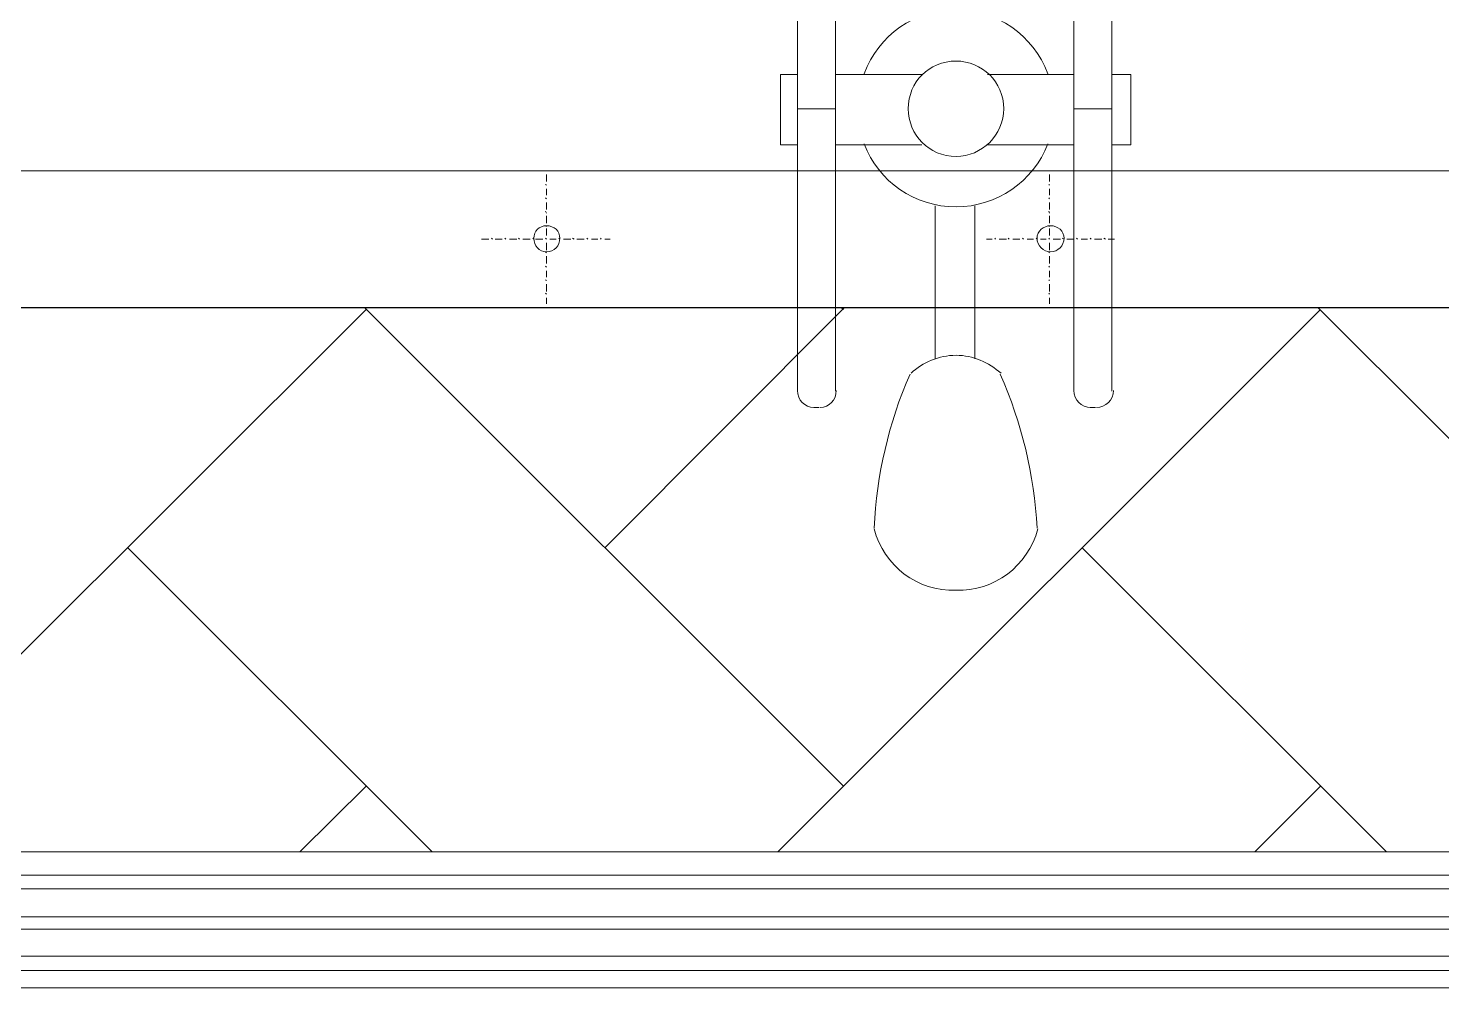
# Model space of a CAD drawing. Header units: millimetres. Extents: x 2928 to 3112, y 1220 to 1280.
# Drawn here: x 2971.138 to 2973.754, y 1238.8 to 1240.578 of the extents above; entities that cross this region are included whole.
import ezdxf

# ---------------------------------------------------------------- set-up
doc = ezdxf.new("R2010")
doc.units = ezdxf.units.MM

msp = doc.modelspace()

# ---------------------------------------------------------------- linework, layer by layer
at = {"color": 252, "linetype": 'Continuous', "lineweight": 13, "true_color": 0x989898}
msp.add_lwpolyline([(2982.2769, 1240.06027), (2940.24797, 1240.06027), (2940.24797, 1263.2906), (2982.2769, 1263.2906)], close=True, dxfattribs=at)
at = {"color": 7, "linetype": 'Continuous', "lineweight": 20, "true_color": 0x000007}
msp.add_lwpolyline([(2957.20821, 1263.03893), (2982.02523, 1263.03893), (2982.02523, 1240.31361), (2957.20821, 1240.31361), (2957.20821, 1240.06027), (2982.2769, 1240.06027), (2982.2769, 1263.2906), (2957.20821, 1263.2906)], close=True, dxfattribs=at)
at = {"color": 7, "linetype": 'Continuous', "lineweight": 5, "true_color": 0x000007}
for points in [[(2972.56176, 1240.42861), (2972.56176, 1242.50531), (2972.56176, 1242.50531)], [(2972.63176, 1242.50531), (2972.63176, 1240.42861), (2972.56176, 1240.42861)], [(2973.07344, 1242.50531), (2973.07344, 1240.42861), (2973.14344, 1240.42861)], [(2973.14344, 1240.42861), (2973.14344, 1242.50531), (2973.14344, 1242.50531)], [(2972.56176, 1240.49194), (2972.5301, 1240.49194), (2972.5301, 1240.36194), (2972.56176, 1240.36194)], [(2972.79177, 1240.49194), (2972.63176, 1240.49194), (2972.63176, 1240.49194)], [(2973.07344, 1240.49194), (2972.91344, 1240.49194), (2972.91344, 1240.49194)], [(2973.14344, 1240.36194), (2973.17844, 1240.36194), (2973.17844, 1240.49194), (2973.14344, 1240.49194)], [(2972.56176, 1240.42861), (2972.56176, 1239.90527), (2972.56176, 1239.90527)], [(2972.63176, 1239.90527), (2972.63176, 1240.42861), (2972.56176, 1240.42861)], [(2973.07344, 1239.90527), (2973.07344, 1240.42861), (2973.14344, 1240.42861)], [(2973.14344, 1240.42861), (2973.14344, 1239.90527), (2973.14344, 1239.90527)], [(2972.79177, 1240.36194), (2972.63176, 1240.36194), (2972.63176, 1240.36194)], [(2973.07344, 1240.36194), (2972.91344, 1240.36194), (2972.91344, 1240.36194)], [(2972.81677, 1239.96527), (2972.81677, 1240.24861), (2972.81677, 1240.24861)], [(2972.8901, 1240.24861), (2972.8901, 1239.96527), (2972.8901, 1239.96527)], [(2972.59176, 1239.87527), (2972.60176, 1239.87527), (2972.60176, 1239.87527)], [(2973.11344, 1239.87527), (2973.10344, 1239.87527), (2973.10344, 1239.87527)], [(2983.03191, 1239.05192), (2957.29321, 1239.05192), (2957.29321, 1239.05192)], [(2983.03191, 1238.80025), (2957.29321, 1238.80025), (2957.29321, 1238.80025)]]:
    msp.add_lwpolyline(points, dxfattribs=at)
at = {"color": 252, "linetype": 'Continuous', "lineweight": 13, "true_color": 0x989898}
for points in [[(2972.09676, 1240.29361), (2972.09676, 1240.30694), (2972.09676, 1240.30694)], [(2973.02844, 1240.29361), (2973.02844, 1240.30694), (2973.02844, 1240.30694)], [(2972.09676, 1240.28694), (2972.09509, 1240.28861), (2972.09509, 1240.28861)], [(2972.09676, 1240.26861), (2972.09676, 1240.28027), (2972.09676, 1240.28027)], [(2973.02844, 1240.28694), (2973.02677, 1240.28861), (2973.02677, 1240.28861)], [(2973.02844, 1240.26861), (2973.02844, 1240.28027), (2973.02844, 1240.28027)], [(2972.09676, 1240.26194), (2972.09509, 1240.26361), (2972.09509, 1240.26361)], [(2972.09676, 1240.24194), (2972.09676, 1240.25527), (2972.09676, 1240.25527)], [(2973.02844, 1240.26194), (2973.02677, 1240.26361), (2973.02677, 1240.26361)], [(2973.02844, 1240.24194), (2973.02844, 1240.25527), (2973.02844, 1240.25527)], [(2972.09676, 1240.23527), (2972.09509, 1240.23861), (2972.09509, 1240.23861)], [(2972.09676, 1240.21694), (2972.09676, 1240.23027), (2972.09676, 1240.23027)], [(2973.02844, 1240.23527), (2973.02677, 1240.23861), (2973.02677, 1240.23861)], [(2973.02844, 1240.21694), (2973.02844, 1240.23027), (2973.02844, 1240.23027)], [(2971.99009, 1240.18694), (2971.97676, 1240.18694), (2971.97676, 1240.18694)], [(2971.99676, 1240.18694), (2971.99509, 1240.18861), (2971.99509, 1240.18861)], [(2972.01509, 1240.18694), (2972.00176, 1240.18694), (2972.00176, 1240.18694)], [(2972.02176, 1240.18694), (2972.02009, 1240.18861), (2972.02009, 1240.18861)], [(2972.04176, 1240.18694), (2972.02842, 1240.18694), (2972.02842, 1240.18694)], [(2972.04676, 1240.18694), (2972.04509, 1240.18861), (2972.04509, 1240.18861)], [(2972.06676, 1240.18694), (2972.05342, 1240.18694), (2972.05342, 1240.18694)], [(2972.07342, 1240.18694), (2972.07176, 1240.18861), (2972.07176, 1240.18861)], [(2972.09009, 1240.18694), (2972.07676, 1240.18694), (2972.07676, 1240.18694)], [(2972.09676, 1240.21027), (2972.09509, 1240.21194), (2972.09509, 1240.21194)], [(2972.09676, 1240.18694), (2972.09509, 1240.18861), (2972.09509, 1240.18861)], [(2972.09676, 1240.18694), (2972.09509, 1240.18861), (2972.09509, 1240.18861)], [(2972.09676, 1240.19361), (2972.09676, 1240.20694), (2972.09676, 1240.20694)], [(2972.11509, 1240.18694), (2972.10342, 1240.18694), (2972.10342, 1240.18694)], [(2972.12176, 1240.18694), (2972.12009, 1240.18861), (2972.12009, 1240.18861)], [(2972.14176, 1240.18694), (2972.12842, 1240.18694), (2972.12842, 1240.18694)], [(2972.14842, 1240.18694), (2972.14509, 1240.18861), (2972.14509, 1240.18861)], [(2972.16676, 1240.18694), (2972.15342, 1240.18694), (2972.15342, 1240.18694)], [(2972.17342, 1240.18694), (2972.17176, 1240.18861), (2972.17176, 1240.18861)], [(2972.19176, 1240.18694), (2972.18009, 1240.18694), (2972.18009, 1240.18694)], [(2972.19843, 1240.18694), (2972.19676, 1240.18861), (2972.19676, 1240.18861)], [(2972.21509, 1240.18694), (2972.20509, 1240.18694), (2972.20509, 1240.18694)], [(2972.92177, 1240.18694), (2972.91177, 1240.18694), (2972.91177, 1240.18694)], [(2972.92844, 1240.18694), (2972.92677, 1240.18861), (2972.92677, 1240.18861)], [(2972.94844, 1240.18694), (2972.9351, 1240.18694), (2972.9351, 1240.18694)], [(2972.95344, 1240.18694), (2972.95177, 1240.18861), (2972.95177, 1240.18861)], [(2972.97344, 1240.18694), (2972.9601, 1240.18694), (2972.9601, 1240.18694)], [(2972.9801, 1240.18694), (2972.97844, 1240.18861), (2972.97844, 1240.18861)], [(2972.99844, 1240.18694), (2972.98677, 1240.18694), (2972.98677, 1240.18694)], [(2973.0051, 1240.18694), (2973.00344, 1240.18861), (2973.00344, 1240.18861)], [(2973.02177, 1240.18694), (2973.01177, 1240.18694), (2973.01177, 1240.18694)], [(2973.02844, 1240.21027), (2973.02677, 1240.21194), (2973.02677, 1240.21194)], [(2973.02844, 1240.18694), (2973.02677, 1240.18861), (2973.02677, 1240.18861)], [(2973.02844, 1240.18694), (2973.02677, 1240.18861), (2973.02677, 1240.18861)], [(2973.02844, 1240.19361), (2973.02844, 1240.20694), (2973.02844, 1240.20694)], [(2973.04844, 1240.18694), (2973.0351, 1240.18694), (2973.0351, 1240.18694)], [(2973.0551, 1240.18694), (2973.05177, 1240.18861), (2973.05177, 1240.18861)], [(2973.07344, 1240.18694), (2973.0601, 1240.18694), (2973.0601, 1240.18694)], [(2973.0801, 1240.18694), (2973.07844, 1240.18861), (2973.07844, 1240.18861)], [(2973.09844, 1240.18694), (2973.08677, 1240.18694), (2973.08677, 1240.18694)], [(2973.1051, 1240.18694), (2973.10344, 1240.18861), (2973.10344, 1240.18861)], [(2973.1251, 1240.18694), (2973.11177, 1240.18694), (2973.11177, 1240.18694)], [(2973.13177, 1240.18694), (2973.12844, 1240.18861), (2973.12844, 1240.18861)], [(2973.14844, 1240.18694), (2973.13677, 1240.18694), (2973.13677, 1240.18694)], [(2972.09676, 1240.16194), (2972.09509, 1240.16361), (2972.09509, 1240.16361)], [(2972.09676, 1240.16694), (2972.09676, 1240.18027), (2972.09676, 1240.18027)], [(2973.02844, 1240.16194), (2973.02677, 1240.16361), (2973.02677, 1240.16361)], [(2973.02844, 1240.16694), (2973.02844, 1240.18027), (2973.02844, 1240.18027)], [(2972.09676, 1240.13527), (2972.09509, 1240.13694), (2972.09509, 1240.13694)], [(2972.09676, 1240.14194), (2972.09676, 1240.15527), (2972.09676, 1240.15527)], [(2973.02844, 1240.13527), (2973.02677, 1240.13694), (2973.02677, 1240.13694)], [(2973.02844, 1240.14194), (2973.02844, 1240.15527), (2973.02844, 1240.15527)], [(2972.09676, 1240.11027), (2972.09509, 1240.11194), (2972.09509, 1240.11194)], [(2972.09676, 1240.11694), (2972.09676, 1240.12861), (2972.09676, 1240.12861)], [(2973.02844, 1240.11027), (2973.02677, 1240.11194), (2973.02677, 1240.11194)], [(2973.02844, 1240.11694), (2973.02844, 1240.12861), (2973.02844, 1240.12861)], [(2972.09676, 1240.08527), (2972.09509, 1240.08694), (2972.09509, 1240.08694)], [(2972.09676, 1240.09027), (2972.09676, 1240.1036), (2972.09676, 1240.1036)], [(2973.02844, 1240.08527), (2973.02677, 1240.08694), (2973.02677, 1240.08694)], [(2973.02844, 1240.09027), (2973.02844, 1240.1036), (2973.02844, 1240.1036)], [(2972.09676, 1240.06694), (2972.09676, 1240.0786), (2972.09676, 1240.0786)], [(2973.02844, 1240.06694), (2973.02844, 1240.0786), (2973.02844, 1240.0786)]]:
    msp.add_lwpolyline(points, dxfattribs=at)
at = {"color": 253, "linetype": 'Continuous', "lineweight": -2, "true_color": 0x9a9a9a}
msp.add_lwpolyline([(2946.32139, 1240.06027), (2986.86863, 1240.06027), (2986.86863, 1240.06027)], dxfattribs=at)
at = {"color": 9, "linetype": 'Continuous', "lineweight": 13, "true_color": 0xbababa}
for points in [[(2970.75674, 1239.05192), (2971.76342, 1240.05694), (2971.76342, 1240.05694)], [(2972.64676, 1239.17359), (2971.76009, 1240.06027), (2971.76009, 1240.06027)], [(2972.20509, 1239.61526), (2972.64843, 1240.06027), (2972.64843, 1240.06027)], [(2972.5251, 1239.05192), (2973.53011, 1240.05694), (2973.53011, 1240.05694)], [(2972.64676, 1240.05694), (2972.64176, 1240.06027), (2972.64176, 1240.06027)], [(2974.41346, 1239.17359), (2973.52511, 1240.06027), (2973.52511, 1240.06027)], [(2971.88509, 1239.05192), (2971.32175, 1239.61526), (2971.32175, 1239.61526)], [(2973.65178, 1239.05192), (2973.08844, 1239.61526), (2973.08844, 1239.61526)], [(2971.64008, 1239.05192), (2971.76342, 1239.17359), (2971.76342, 1239.17359)], [(2973.40844, 1239.05192), (2973.53011, 1239.17359), (2973.53011, 1239.17359)], [(2957.29321, 1239.00859), (2983.03191, 1239.00859), (2983.03191, 1239.00859)], [(2957.29321, 1238.98359), (2983.03191, 1238.98359), (2983.03191, 1238.98359)], [(2957.29321, 1238.93192), (2983.03191, 1238.93192), (2983.03191, 1238.93192)], [(2957.29321, 1238.90859), (2983.03191, 1238.90859), (2983.03191, 1238.90859)], [(2957.29321, 1238.85859), (2983.03191, 1238.85859), (2983.03191, 1238.85859)], [(2957.29321, 1238.83192), (2983.03191, 1238.83192), (2983.03191, 1238.83192)]]:
    msp.add_lwpolyline(points, dxfattribs=at)
at = {"color": 7, "linetype": 'Continuous', "lineweight": 5, "true_color": 0x000007}
for points, knots in [([(2973.0251, 1240.49361), (2972.99844, 1240.56528), (2972.9301, 1240.61195), (2972.8551, 1240.61195), (2972.8551, 1240.61195), (2972.77843, 1240.61195), (2972.71177, 1240.56528), (2972.6851, 1240.49361)], [0, 0, 0, 0, 0.125, 0.125, 0.125, 0.125, 1, 1, 1, 1]), ([(2972.94344, 1240.42861), (2972.94344, 1240.47861), (2972.90344, 1240.51694), (2972.8551, 1240.51694), (2972.8551, 1240.51694), (2972.8051, 1240.51694), (2972.76677, 1240.47861), (2972.76677, 1240.42861), (2972.76677, 1240.42861), (2972.76677, 1240.38028), (2972.8051, 1240.34027), (2972.8551, 1240.34027), (2972.8551, 1240.34027), (2972.90344, 1240.34027), (2972.94344, 1240.38028), (2972.94344, 1240.42861)], [0, 0, 0, 0, 0.0625, 0.0625, 0.0625, 0.0625, 0.125, 0.125, 0.125, 0.125, 0.1875, 0.1875, 0.1875, 0.1875, 1, 1, 1, 1]), ([(2972.6851, 1240.36361), (2972.71177, 1240.29361), (2972.77843, 1240.24694), (2972.8551, 1240.24694), (2972.8551, 1240.24694), (2972.9301, 1240.24694), (2972.99844, 1240.29361), (2973.0251, 1240.36361)], [0, 0, 0, 0, 0.125, 0.125, 0.125, 0.125, 1, 1, 1, 1]), ([(2972.12176, 1240.18861), (2972.12176, 1240.20194), (2972.11176, 1240.21194), (2972.09676, 1240.21194), (2972.09676, 1240.21194), (2972.08342, 1240.21194), (2972.07342, 1240.20194), (2972.07342, 1240.18861), (2972.07342, 1240.18861), (2972.07342, 1240.17527), (2972.08342, 1240.16361), (2972.09676, 1240.16361), (2972.09676, 1240.16361), (2972.11176, 1240.16361), (2972.12176, 1240.17527), (2972.12176, 1240.18861)], [0, 0, 0, 0, 0.0625, 0.0625, 0.0625, 0.0625, 0.125, 0.125, 0.125, 0.125, 0.1875, 0.1875, 0.1875, 0.1875, 1, 1, 1, 1]), ([(2973.0551, 1240.18861), (2973.0551, 1240.20194), (2973.04344, 1240.21194), (2973.0301, 1240.21194), (2973.0301, 1240.21194), (2973.01677, 1240.21194), (2973.0051, 1240.20194), (2973.0051, 1240.18861), (2973.0051, 1240.18861), (2973.0051, 1240.17527), (2973.01677, 1240.16361), (2973.0301, 1240.16361), (2973.0301, 1240.16361), (2973.04344, 1240.16361), (2973.0551, 1240.17527), (2973.0551, 1240.18861)], [0, 0, 0, 0, 0.0625, 0.0625, 0.0625, 0.0625, 0.125, 0.125, 0.125, 0.125, 0.1875, 0.1875, 0.1875, 0.1875, 1, 1, 1, 1])]:
    msp.add_open_spline(points, degree=3, knots=knots, dxfattribs=at)
for points in [[(2972.8551, 1239.97194), (2972.82343, 1239.97194), (2972.79343, 1239.9586), (2972.77177, 1239.9386)], [(2972.93844, 1239.9386), (2972.9151, 1239.9586), (2972.88677, 1239.97194), (2972.8551, 1239.97194)], [(2972.7701, 1239.93694), (2972.7301, 1239.84693), (2972.70843, 1239.75027), (2972.70343, 1239.65193)], [(2973.0051, 1239.65193), (2973.0001, 1239.75027), (2972.97677, 1239.84693), (2972.93677, 1239.93694)], [(2972.56176, 1239.90694), (2972.56176, 1239.8886), (2972.5751, 1239.87527), (2972.59176, 1239.87527)], [(2972.60343, 1239.87527), (2972.6201, 1239.87527), (2972.63343, 1239.8886), (2972.63343, 1239.90694)], [(2973.07344, 1239.90694), (2973.07344, 1239.8886), (2973.08677, 1239.87527), (2973.1051, 1239.87527)], [(2973.1151, 1239.87527), (2973.13177, 1239.87527), (2973.14677, 1239.8886), (2973.14677, 1239.90694)], [(2972.70343, 1239.65026), (2972.72177, 1239.58193), (2972.78343, 1239.5336), (2972.8551, 1239.53693)], [(2972.8551, 1239.53693), (2972.9251, 1239.5336), (2972.98844, 1239.58193), (2973.00677, 1239.65026)]]:
    msp.add_open_spline(points, degree=3, dxfattribs=at)

doc.saveas('drawing.dxf')
